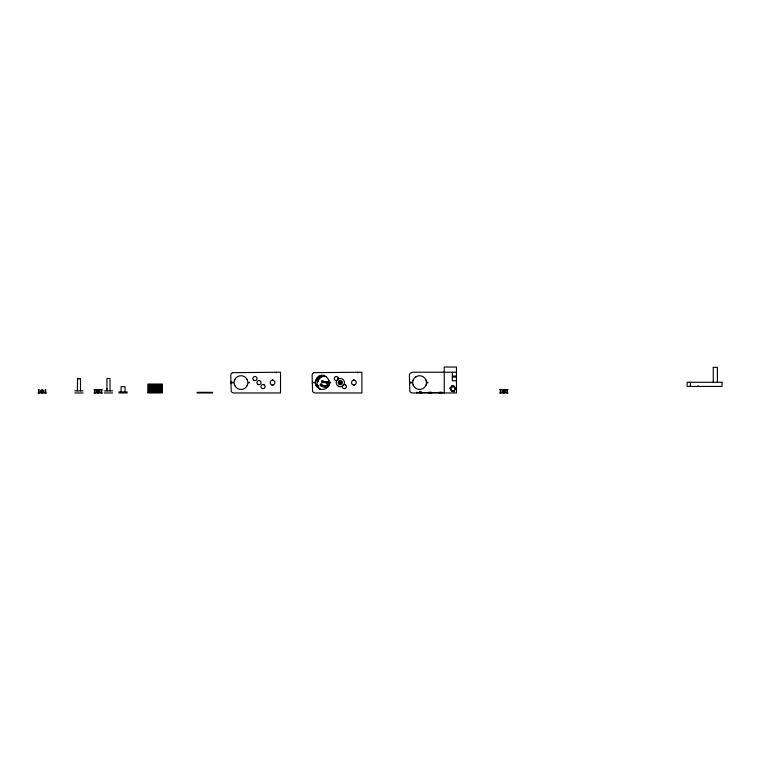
<?xml version="1.0" encoding="UTF-8"?>
<svg xmlns="http://www.w3.org/2000/svg" width="760" height="760" viewBox="0 0 760 760"><rect width="100%" height="100%" fill="white"/><g stroke="black" fill="none" stroke-linecap="round" stroke-linejoin="round"><path stroke-width="1.14" d="M77.387 390.887L77.558 378.442L80.503 378.698L80.493 390.887M106.922 390.887L106.932 378.442L110.038 378.442L110.029 390.887M317.727 381.606L318.06 380.969L316.996 380.902M337.601 379.411L338.561 377.52M234.469 380.38L234.811 379.544M247.503 384.807L247.161 385.633M315.827 380.38L316.179 379.544M328.519 385.633L328.861 384.807M413.079 380.38L413.421 379.544M426.113 384.807L425.771 385.633M328.349 386.593L328.956 385.615M415.767 376.865L416.157 376.627A6.878 6.878 0 0 1 426.474 382.594A6.878 6.878 0 0 1 416.157 388.55A6.878 6.878 0 0 1 416.157 376.627M271.823 380.199L273.267 380.199M271.823 384.987L273.267 384.987M353.181 380.199L354.625 380.199M353.181 384.987L354.625 384.987M272.545 379.924L271.396 380.541A2.347 2.347 0 0 0 270.284 381.957L270.275 383.173A2.347 2.347 0 0 0 271.349 384.608L272.545 385.263L273.695 384.636A2.347 2.347 0 0 0 274.806 383.22L274.816 382.014A2.347 2.347 0 0 0 273.742 380.57L272.545 380.085M353.903 379.924L352.754 380.541A2.347 2.347 0 0 0 351.642 381.957L351.633 383.173A2.347 2.347 0 0 0 352.706 384.608L353.903 385.263L355.053 384.636A2.347 2.347 0 0 0 356.165 383.22L356.174 382.014A2.347 2.347 0 0 0 355.101 380.57L353.903 380.085M451.858 386.042L453.634 386.033M451.858 391.106L453.634 391.106M713.279 367.365L717.392 367.365L717.411 382.29M456.465 372.229L412.642 372.229L410.334 373.179A3.268 3.268 0 0 0 409.383 375.487L409.82 391.324A3.268 3.268 0 0 0 412.642 392.958L456.465 392.958L456.465 367.042L444.239 367.042L444.239 392.958M324.235 375.307L321.034 375.307L320.938 377.54M318.782 375.924L324.235 375.924M452.323 376.038L456.465 376.038M317.727 376.969L321.993 376.969M452.323 377.045L456.465 377.045M316.996 377.587L320.207 377.587M316.996 378.623L319.58 378.623M77.387 378.698L80.503 378.698M316.996 379.249L318.896 379.249A6.735 6.735 0 0 0 318.639 379.61M316.996 380.285L318.06 380.285L317.955 379.249M456.465 380.769L452.323 380.769L452.323 372.229M321.66 380.902L323.361 380.902M321.66 381.938L328.681 381.938M321.908 382.565L328.652 382.565M327.019 383.601L328.652 383.601M147.877 384.037L162.355 384.037M320.207 384.218L321.917 384.218M327.019 384.218L328.652 384.218M147.877 384.665L162.355 384.665M316.996 385.253L317.955 385.253M320.207 385.253L323.294 385.253M326.572 385.253L328.652 385.253M147.877 385.7L162.355 385.7M316.996 385.88L317.955 385.88M320.207 385.88L328.652 385.88M147.877 386.317L162.355 386.317M147.877 387.362L162.355 387.362M147.877 387.98L162.355 387.98M147.877 389.015L162.355 389.015M93.964 389.604L102.258 389.604M147.877 389.642L162.355 389.642M499.728 389.604L508.022 389.604M147.877 390.678L162.355 390.678M74.793 390.887L83.087 390.887M104.329 390.887L112.622 390.887M147.877 391.295L162.355 391.295M118.93 391.923L127.224 391.923M419.491 392.008L420.527 392.008M419.491 392.141L421.173 392.141M147.877 392.331L162.355 392.331M197.096 392.331L212.638 392.331M416.774 392.549L430.502 392.549M431.537 392.549L440.866 392.549M441.902 392.549L444.239 392.549M38 392.958L46.293 392.958M74.793 392.958L83.087 392.958M93.964 392.958L102.258 392.958M104.329 392.958L112.622 392.958M118.93 392.958L127.224 392.958M147.877 392.958L162.355 392.958M197.096 392.958L212.638 392.958M499.728 392.958L508.022 392.958M253.678 380.209L253.897 380.351A2.071 2.071 0 0 0 257.013 378.556A2.071 2.071 0 0 0 253.897 376.76A2.071 2.071 0 0 0 253.897 380.351M327.57 382.042L328.805 382.992M425.771 379.544L426.113 380.38M413.421 385.633L413.079 384.807M328.519 379.544L328.861 380.38M316.179 385.633L315.827 384.807M247.161 379.544L247.503 380.38M234.811 385.633L234.469 384.807M713.26 367.365L713.26 382.29M698.288 386.441L698.288 385.947L697.253 386.441M690.413 382.29L690.413 386.441M507.461 389.604L507.461 392.958M506.948 389.604L506.948 392.958M500.802 389.604L500.802 392.958M500.279 389.604L500.279 392.958M441.902 392.141L441.902 392.958M440.866 392.141L440.866 392.958M440.22 392.141L440.22 392.958M439.175 392.141L439.175 392.958M431.537 392.141L431.537 392.958M430.502 392.141L430.502 392.958M429.856 392.141L429.856 392.958M428.82 392.141L428.82 392.958M421.562 392.141L421.562 392.958M420.527 392.958L420.527 391.4L419.491 391.4L419.491 392.958M420.137 392.141L420.137 392.958M416.774 392.141L416.774 392.958M357.741 372.229L357.741 372.837M328.31 382.565L328.31 383.601M321.394 384.218L321.394 385.253M321.072 375.307L321.072 377.54M320.919 384.218L320.919 385.253M320.397 384.218L320.397 385.253M317.784 379.249L317.86 380.285M276.374 372.229L276.374 372.837M161.851 387.98L161.851 389.015M157.899 391.295L157.899 392.331M155.657 386.317L155.657 387.362M155.116 384.665L155.116 385.7M155.116 387.98L155.116 389.015M155.116 389.642L155.116 390.678M150.974 386.317L150.974 387.362M148.38 387.98L148.38 389.015M148.409 391.295L148.409 392.331M125.067 391.923L125.067 386.65L121.106 386.65L121.087 391.923M106.922 388.493L106.922 389.13M101.707 389.604L101.707 392.958M101.184 389.604L101.184 392.958M95.038 389.604L95.038 392.958M94.525 389.604L94.525 392.958M45.733 389.604L45.733 392.958M45.22 389.604L45.22 392.958M39.074 389.604L39.074 392.958M38.551 389.604L38.551 392.958M409.991 383.648A1.492 1.492 0 0 1 409.991 381.539M454.423 391.466A3.344 3.344 0 0 1 453.615 391.808M231.382 383.648A1.492 1.492 0 0 1 231.382 381.539M318.896 387.457A6.735 6.735 0 0 1 318.193 386.337M318.012 385.928A6.735 6.735 0 0 1 317.727 385.101M317.632 382.042A6.735 6.735 0 0 1 318.012 380.779M319.172 378.908A6.735 6.735 0 0 1 319.476 378.594M320.14 378.005A6.735 6.735 0 0 1 320.492 377.748M321.262 377.312A6.735 6.735 0 0 1 321.66 377.131M320.207 389.386A7.258 7.258 0 0 1 326.572 376.485M327.75 386.945A11.4 11.4 0 0 1 327.066 387.144M317.756 382.062A3.372 3.372 0 0 1 317.955 381.672M328.577 381.976A3.515 3.515 0 0 1 328.805 382.233M337.763 380.028A2.071 2.071 0 0 1 334.352 379.269A2.071 2.071 0 0 1 336.481 376.494A2.071 2.071 0 0 1 338.095 379.601M312.74 383.648A1.492 1.492 0 0 1 312.74 381.539M322.031 381.358L326.391 382.907A1.577 1.577 0 0 1 326.401 386.004L325.688 386.127A4.731 4.731 0 0 1 322.088 385.197C318.791 384.503 324.805 388.731 326.344 387.03A2.593 2.593 0 0 0 326.601 381.909L322.031 381.358M41.325 391.134C42.617 394.212 43.586 388.692 41.325 391.134M97.299 391.134C98.581 394.212 99.56 388.692 97.299 391.134M503.053 391.134C504.345 394.212 505.314 388.692 503.053 391.134M232.456 382.46C233.054 384.332 233.909 381.14 232.456 382.46M248.577 382.46C249.175 384.332 250.03 381.14 248.577 382.46M313.813 382.46C314.412 384.332 315.267 381.14 313.813 382.46M329.935 382.46C330.534 384.332 331.388 381.14 329.935 382.46M411.065 382.46C411.616 384.332 412.585 381.149 411.065 382.46M427.177 382.46C427.776 384.332 428.63 381.14 427.177 382.46M449.967 388.141L450.309 389.196A2.517 2.517 0 0 0 451.469 390.735L451.858 391.419L453.634 391.419L453.976 390.763A2.517 2.517 0 0 0 455.164 389.253L455.183 387.952A2.517 2.517 0 0 0 454.034 386.412L453.634 385.785L451.858 385.785L451.516 386.384A2.517 2.517 0 0 0 450.328 387.894L449.967 388.141M339.549 382.308C340.271 385.558 342.209 380.313 339.549 382.308M232.408 372.666L231.733 373.179A3.268 3.268 0 0 0 230.774 375.487L231.211 391.324A3.268 3.268 0 0 0 234.042 392.958L280.526 392.958L280.526 372.229L232.408 372.666M313.766 372.666L313.091 373.179A3.268 3.268 0 0 0 312.132 375.487L312.569 391.324A3.268 3.268 0 0 0 315.4 392.958L361.883 392.958L361.883 372.229L313.766 372.666M722 382.29L687.144 382.29L687.144 386.441L722 386.441L722 382.29M345.619 384.978L345.391 384.826A2.071 2.071 0 0 0 342.56 387.657L343.32 388.417A2.071 2.071 0 0 0 346.151 385.586L345.619 384.978M264.262 384.978L264.034 384.826A2.071 2.071 0 0 0 261.202 387.657L261.962 388.417A2.071 2.071 0 0 0 264.793 385.586L264.262 384.978M503.101 392.625A1.558 1.558 0 0 0 505.428 391.276A1.558 1.558 0 0 0 503.101 389.937A1.558 1.558 0 0 0 503.101 392.625M452 390.498A1.957 1.957 0 0 0 455.012 388.93A1.957 1.957 0 0 0 452.143 387.115A1.957 1.957 0 0 0 452 390.498M97.337 392.625A1.558 1.558 0 0 0 99.664 391.276A1.558 1.558 0 0 0 97.337 389.937A1.558 1.558 0 0 0 97.337 392.625M237.548 388.55A6.878 6.878 0 0 0 247.874 382.594A6.878 6.878 0 0 0 237.548 376.627A6.878 6.878 0 0 0 237.548 388.55M257.934 384.389A2.071 2.071 0 0 0 261.041 382.594A2.071 2.071 0 0 0 257.934 380.798A2.071 2.071 0 0 0 257.934 384.389M338.238 386.175A4.142 4.142 0 0 0 344.47 382.603A4.142 4.142 0 0 0 338.266 378.993A4.142 4.142 0 0 0 338.238 386.175M41.372 392.625A1.558 1.558 0 0 0 43.7 391.276A1.558 1.558 0 0 0 41.372 389.937A1.558 1.558 0 0 0 41.372 392.625M339.264 384.417A2.119 2.119 0 0 0 342.447 382.603A2.119 2.119 0 0 0 339.273 380.76A2.119 2.119 0 0 0 339.264 384.417M339.786 383.524A1.073 1.073 0 0 0 341.401 382.594A1.073 1.073 0 0 0 339.796 381.653A1.073 1.073 0 0 0 339.786 383.524M318.905 388.55A6.878 6.878 0 0 0 329.232 382.594A6.878 6.878 0 0 0 318.905 376.627A6.878 6.878 0 0 0 318.905 388.55"/></g></svg>
